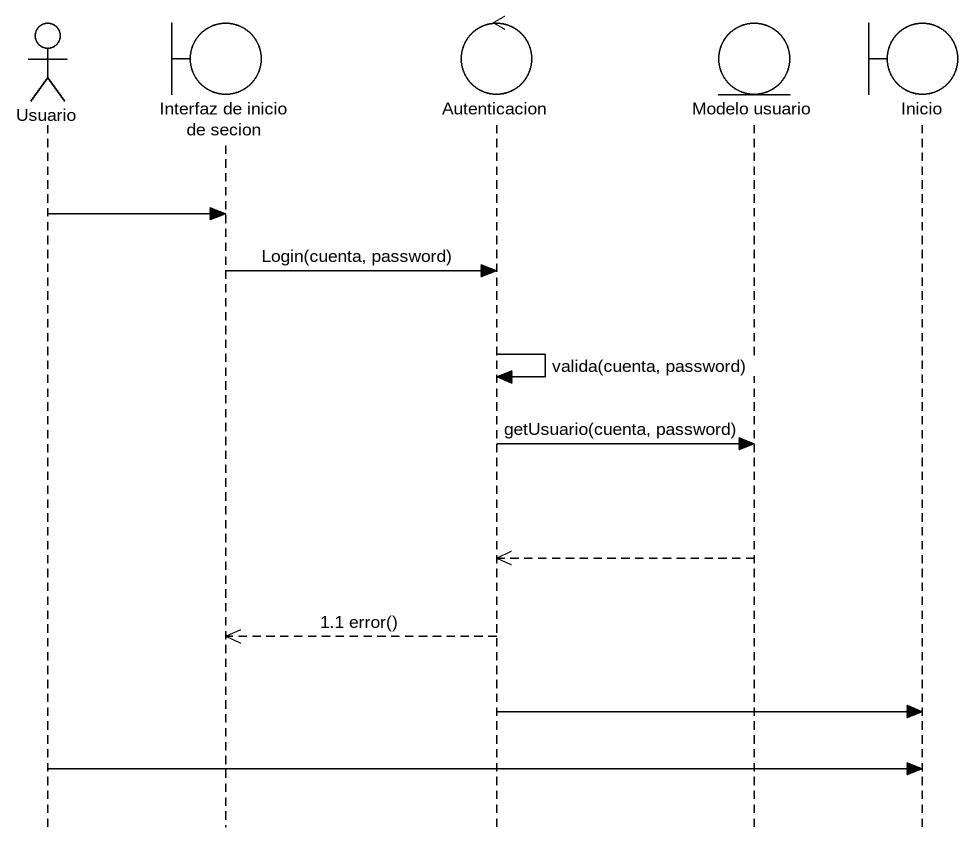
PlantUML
@startuml
hide footbox
actor Usuario
boundary "Interfaz de inicio de secion" as Interfaz_de_inicio_de_secion
control Autenticacion
entity "Modelo usuario" as Modelo_usuario
boundary Inicio

Usuario -> Interfaz_de_inicio_de_secion
Interfaz_de_inicio_de_secion -> Autenticacion : Login(cuenta, password)
Autenticacion -> Autenticacion : valida(cuenta, password)
Autenticacion -> Modelo_usuario : getUsuario(cuenta, password)
Modelo_usuario -->> Autenticacion
Autenticacion -->> Interfaz_de_inicio_de_secion : 1.1 error()
Autenticacion -> Inicio
Usuario -> Inicio
@enduml
